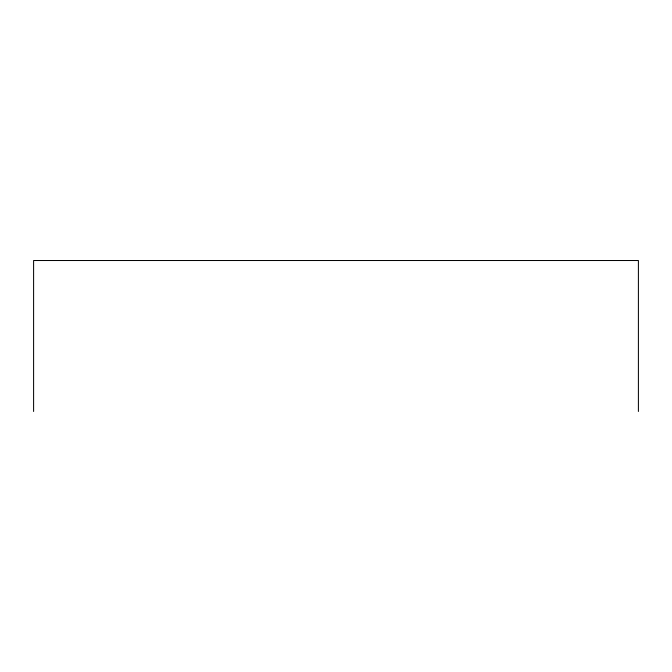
<?xml version="1.0" encoding="UTF-8"?>
<svg xmlns="http://www.w3.org/2000/svg" width="672" height="672" viewBox="0 0 672 672"><rect width="100%" height="100%" fill="white"/><g stroke="black" fill="none" stroke-linecap="round" stroke-linejoin="round"><path stroke-width="1.01" d="M638.4 411.482L638.4 260.518L33.6 260.518L33.6 411.482"/></g></svg>
